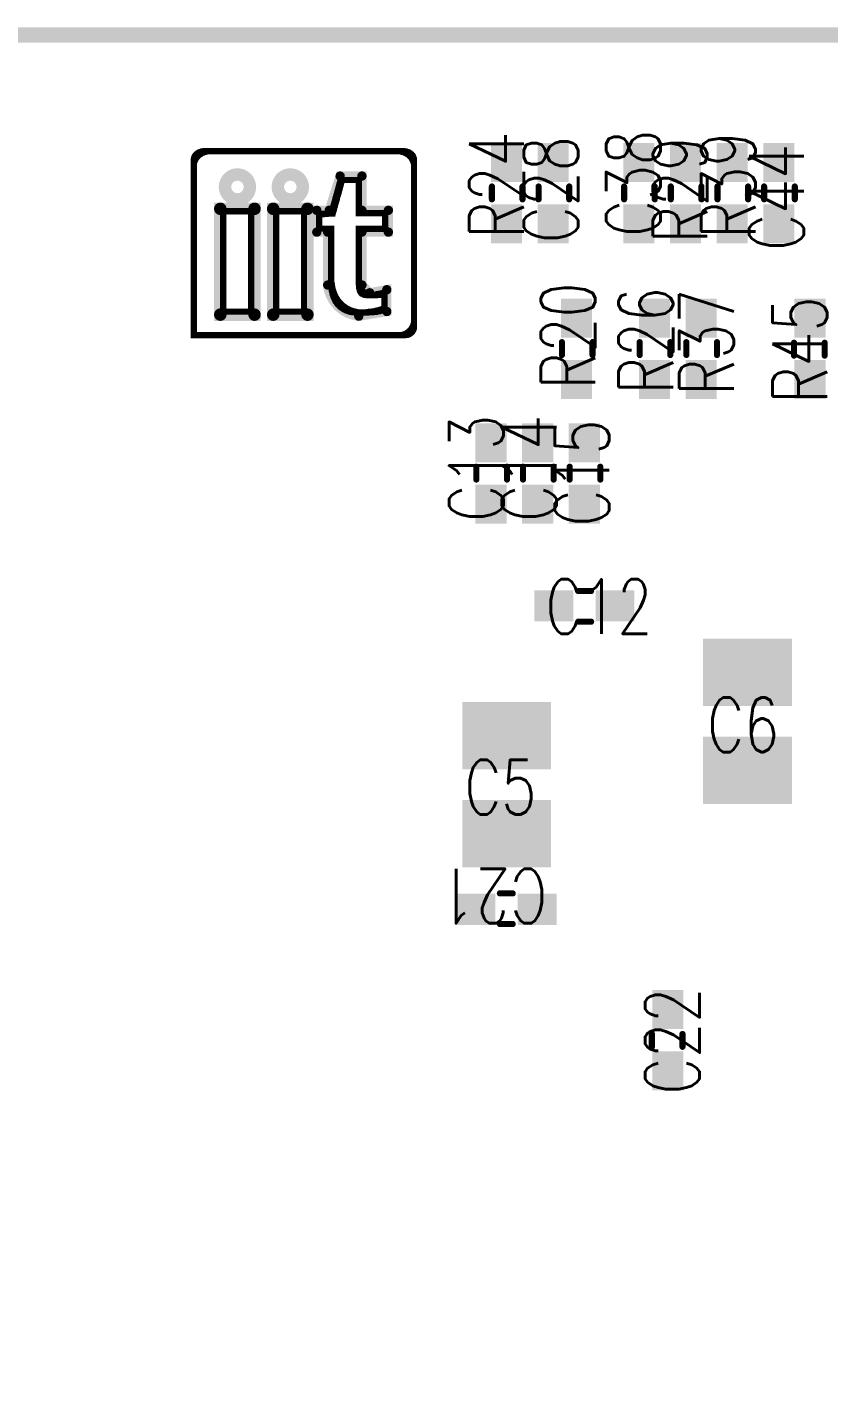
# Model space of a CAD drawing. Extents: x 44.6 to 90.1, y -0.2 to 45.1.
# Drawn here: x 64.27 to 77.35, y 22.94 to 45.13 of the extents above; entities that cross this region are included whole.
import ezdxf

# ---------------------------------------------------------------- set-up
doc = ezdxf.new("R2010")
doc.units = 0
doc.layers.get('0').update_dxf_attribs({"linetype": 'CONTINUOUS'})
for name, color, linetype in [('2D_LINE_25', 112, 'CONTINUOUS'), ('BOARD_OUTLINE_00', 5, 'CONTINUOUS'), ('COPPER_25', 112, 'CONTINUOUS'), ('DRIL_NPLTE_THRU_01', 3, 'CONTINUOUS'), ('DRIL_NPLTE_THRU_02', 23, 'CONTINUOUS'), ('DRIL_NPLTE_THRU_03', 2, 'CONTINUOUS'), ('DRIL_NPLTE_THRU_04', 4, 'CONTINUOUS'), ('DRIL_NPLTE_THRU_05', 43, 'CONTINUOUS'), ('DRIL_NPLTE_THRU_06', 1, 'CONTINUOUS'), ('DRIL_PLTE_THRU_01', 3, 'CONTINUOUS'), ('DRIL_PLTE_THRU_02', 23, 'CONTINUOUS'), ('DRIL_PLTE_THRU_03', 2, 'CONTINUOUS'), ('DRIL_PLTE_THRU_04', 4, 'CONTINUOUS'), ('DRIL_PLTE_THRU_05', 43, 'CONTINUOUS'), ('DRIL_PLTE_THRU_06', 1, 'CONTINUOUS'), ('PADS_BOT', 1, 'CONTINUOUS'), ('PADS_INNER', 3, 'CONTINUOUS'), ('PADS_TOP', 3, 'CONTINUOUS'), ('PART_BOT_2DLINE_00', 2, 'CONTINUOUS'), ('PART_NAME_06', 2, 'CONTINUOUS')]:
    doc.layers.add(name, color=color, linetype=linetype)
doc.styles.add('W0$1524', font='simplex', dxfattribs={"width": 0.75})

# ---------------------------------------------------------------- blocks, each defined once
blk = doc.blocks.new('BOARD_152')
at = {"layer": 'BOARD_OUTLINE_00', "const_width": 0.254}
blk.add_lwpolyline([(13.5, 37.5), (58.5, 37.5), (58.5, 82.5), (13.5, 82.5)], close=True, dxfattribs=at)
blk = doc.blocks.new('SMOOTH_0$1016')
at = {"const_width": 0.0508}
blk.add_lwpolyline([(-0.0254, 0, 1), (0.0254, 0, 1)], format="xyb", close=True, dxfattribs=at)
blk = doc.blocks.new('DRAWING_12')
at = {"layer": '2D_LINE_25', "const_width": 0.102}
blk.add_lwpolyline([(0, 0), (0, -0.003), (-0.014, -0.003), (-0.014, -0.007), (-0.031, -0.007), (-0.031, -0.01), (-0.044, -0.01), (-0.044, -0.013), (-0.054, -0.013), (-0.054, -0.017), (-0.061, -0.017), (-0.061, -0.02), (-0.071, -0.02), (-0.071, -0.023), (-0.077, -0.023), (-0.077, -0.027), (-0.084, -0.027), (-0.084, -0.03), (-0.091, -0.03), (-0.091, -0.033), (-0.094, -0.033), (-0.094, -0.036), (-0.1, -0.036), (-0.1, -0.04), (-0.107, -0.04), (-0.107, -0.043), (-0.11, -0.043), (-0.11, -0.046), (-0.114, -0.046), (-0.114, -0.05), (-0.12, -0.05), (-0.12, -0.053), (-0.124, -0.053), (-0.124, -0.056), (-0.127, -0.056), (-0.127, -0.06), (-0.13, -0.06), (-0.13, -0.063), (-0.134, -0.063), (-0.134, -0.066), (-0.137, -0.066), (-0.137, -0.07), (-0.14, -0.07), (-0.14, -0.073), (-0.143, -0.073), (-0.143, -0.076), (-0.147, -0.076), (-0.147, -0.079), (-0.15, -0.079), (-0.15, -0.083), (-0.153, -0.083), (-0.153, -0.089), (-0.157, -0.089), (-0.157, -0.093), (-0.16, -0.093), (-0.16, -0.099), (-0.163, -0.099), (-0.163, -0.103), (-0.167, -0.103), (-0.167, -0.109), (-0.17, -0.109), (-0.17, -0.116), (-0.173, -0.116), (-0.173, -0.122), (-0.176, -0.122), (-0.176, -0.129), (-0.18, -0.129), (-0.18, -0.139), (-0.183, -0.139), (-0.183, -0.149), (-0.186, -0.149), (-0.186, -0.162), (-0.19, -0.162), (-0.19, -2.848), (-0.186, -2.848), (-0.186, -2.861), (-0.183, -2.861), (-0.183, -2.871), (-0.18, -2.871), (-0.18, -2.881), (-0.176, -2.881), (-0.176, -2.887), (-0.173, -2.887), (-0.173, -2.894), (-0.17, -2.894), (-0.17, -2.901), (-0.167, -2.901), (-0.167, -2.907), (-0.163, -2.907), (-0.163, -2.911), (-0.16, -2.911), (-0.16, -2.917), (-0.157, -2.917), (-0.157, -2.92), (-0.153, -2.92), (-0.153, -2.927), (-0.15, -2.927), (-0.15, -2.93), (-0.147, -2.93), (-0.147, -2.934), (-0.143, -2.934), (-0.143, -2.937), (-0.14, -2.937), (-0.14, -2.94), (-0.137, -2.94), (-0.137, -2.944), (-0.134, -2.944), (-0.134, -2.947), (-0.13, -2.947), (-0.13, -2.95), (-0.127, -2.95), (-0.127, -2.954), (-0.124, -2.954), (-0.124, -2.957), (-0.12, -2.957), (-0.12, -2.96), (-0.114, -2.96), (-0.114, -2.963), (-0.11, -2.963), (-0.11, -2.967), (-0.107, -2.967), (-0.107, -2.97), (-0.1, -2.97), (-0.1, -2.973), (-0.094, -2.973), (-0.094, -2.977), (-0.091, -2.977), (-0.091, -2.98), (-0.084, -2.98), (-0.084, -2.983), (-0.077, -2.983), (-0.077, -2.987), (-0.071, -2.987), (-0.071, -2.99), (-0.061, -2.99), (-0.061, -2.993), (-0.054, -2.993), (-0.054, -2.997), (-0.041, -2.997), (-0.041, -3), (-0.011, -3), (-0.011, -3.003), (3.405, -3.003), (3.405, -0.165), (3.402, -0.165), (3.402, -0.149), (3.399, -0.149), (3.399, -0.139), (3.395, -0.139), (3.395, -0.129), (3.392, -0.129), (3.392, -0.122), (3.389, -0.122), (3.389, -0.116), (3.385, -0.116), (3.385, -0.109), (3.382, -0.109), (3.382, -0.103), (3.379, -0.103), (3.379, -0.099), (3.376, -0.099), (3.376, -0.093), (3.372, -0.093), (3.372, -0.089), (3.369, -0.089), (3.369, -0.086), (3.366, -0.086), (3.366, -0.079), (3.362, -0.079), (3.362, -0.076), (3.359, -0.076), (3.359, -0.073), (3.356, -0.073), (3.356, -0.07), (3.352, -0.07), (3.352, -0.066), (3.349, -0.066), (3.349, -0.063), (3.346, -0.063), (3.346, -0.06), (3.342, -0.06), (3.342, -0.056), (3.339, -0.056), (3.339, -0.053), (3.336, -0.053), (3.336, -0.05), (3.329, -0.05), (3.329, -0.046), (3.326, -0.046), (3.326, -0.043), (3.319, -0.043), (3.319, -0.04), (3.316, -0.04), (3.316, -0.036), (3.309, -0.036), (3.309, -0.033), (3.306, -0.033), (3.306, -0.03), (3.299, -0.03), (3.299, -0.027), (3.293, -0.027), (3.293, -0.023), (3.286, -0.023), (3.286, -0.02), (3.276, -0.02), (3.276, -0.017), (3.27, -0.017), (3.27, -0.013), (3.256, -0.013), (3.256, -0.01), (3.247, -0.01), (3.247, -0.007), (3.23, -0.007), (3.23, -0.003), (3.216, -0.003), (3.216, 0), (0, 0)], dxfattribs=at)
at = {"layer": '2D_LINE_25'}
for p in [(-0.12, -0.05), (-0.114, -0.046), (-0.114, -0.05), (-0.11, -0.043), (-0.11, -0.046), (-0.107, -0.04), (-0.107, -0.043), (-0.1, -0.036), (-0.1, -0.04), (-0.094, -0.033), (-0.094, -0.036), (-0.091, -0.03), (-0.091, -0.033), (-0.084, -0.027), (-0.084, -0.03), (-0.077, -0.023), (-0.077, -0.027), (-0.071, -0.02), (-0.071, -0.023), (-0.061, -0.017), (-0.061, -0.02), (-0.054, -0.013), (-0.054, -0.017), (-0.044, -0.01), (-0.044, -0.013), (-0.031, -0.007), (-0.031, -0.01), (-0.014, -0.003), (-0.014, -0.007), (0, 0), (0, 0), (0, -0.003), (3.216, 0), (3.216, -0.003), (3.23, -0.003), (3.23, -0.007), (3.247, -0.007), (3.247, -0.01), (3.256, -0.01), (3.256, -0.013), (3.27, -0.013), (3.27, -0.017), (3.276, -0.017), (3.276, -0.02), (3.286, -0.02), (3.286, -0.023), (3.293, -0.023), (3.293, -0.027), (3.299, -0.027), (3.299, -0.03), (3.306, -0.03), (3.306, -0.033), (3.309, -0.033), (3.309, -0.036), (3.316, -0.036), (3.316, -0.04), (3.319, -0.04), (3.319, -0.043), (3.326, -0.043), (3.326, -0.046), (3.329, -0.046), (3.329, -0.05), (3.336, -0.05), (-0.19, -0.162), (-0.186, -0.149), (-0.186, -0.162), (-0.183, -0.139), (-0.183, -0.149), (-0.18, -0.129), (-0.18, -0.139), (-0.176, -0.122), (-0.176, -0.129), (-0.173, -0.116), (-0.173, -0.122), (-0.17, -0.109), (-0.17, -0.116), (-0.167, -0.103), (-0.167, -0.109), (-0.163, -0.099), (-0.163, -0.103), (-0.16, -0.093), (-0.16, -0.099), (-0.157, -0.089), (-0.157, -0.093), (-0.153, -0.083), (-0.153, -0.089), (-0.15, -0.079), (-0.15, -0.083), (-0.147, -0.076), (-0.147, -0.079), (-0.143, -0.073), (-0.143, -0.076), (-0.14, -0.07), (-0.14, -0.073), (-0.137, -0.066), (-0.137, -0.07), (-0.134, -0.063), (-0.134, -0.066), (-0.13, -0.06), (-0.13, -0.063), (-0.127, -0.056), (-0.127, -0.06), (-0.124, -0.053), (-0.124, -0.056), (-0.12, -0.053), (3.336, -0.053), (3.339, -0.053), (3.339, -0.056), (3.342, -0.056), (3.342, -0.06), (3.346, -0.06), (3.346, -0.063), (3.349, -0.063), (3.349, -0.066), (3.352, -0.066), (3.352, -0.07), (3.356, -0.07), (3.356, -0.073), (3.359, -0.073), (3.359, -0.076), (3.362, -0.076), (3.362, -0.079), (3.366, -0.079), (3.366, -0.086), (3.369, -0.086), (3.369, -0.089), (3.372, -0.089), (3.372, -0.093), (3.376, -0.093), (3.376, -0.099), (3.379, -0.099), (3.379, -0.103), (3.382, -0.103), (3.382, -0.109), (3.385, -0.109), (3.385, -0.116), (3.389, -0.116), (3.389, -0.122), (3.392, -0.122), (3.392, -0.129), (3.395, -0.129), (3.395, -0.139), (3.399, -0.139), (3.399, -0.149), (3.402, -0.149), (3.402, -0.165), (3.405, -0.165), (-0.19, -2.848), (-0.186, -2.848), (-0.186, -2.861), (-0.183, -2.861), (-0.183, -2.871), (-0.18, -2.871), (-0.18, -2.881), (-0.176, -2.881), (-0.176, -2.887), (-0.173, -2.887), (-0.173, -2.894), (-0.17, -2.894), (-0.17, -2.901), (-0.167, -2.901), (-0.167, -2.907), (-0.163, -2.907), (-0.163, -2.911), (-0.16, -2.911), (-0.16, -2.917), (-0.157, -2.917), (-0.157, -2.92), (-0.153, -2.92), (-0.153, -2.927), (-0.15, -2.927), (-0.15, -2.93), (-0.147, -2.93), (-0.147, -2.934), (-0.143, -2.934), (-0.143, -2.937), (-0.14, -2.937), (-0.14, -2.94), (-0.137, -2.94), (-0.137, -2.944), (-0.134, -2.944), (-0.134, -2.947), (-0.13, -2.947), (-0.13, -2.95), (-0.127, -2.95), (-0.127, -2.954), (-0.124, -2.954), (-0.124, -2.957), (-0.12, -2.957), (-0.12, -2.96), (-0.114, -2.96), (-0.114, -2.963), (-0.11, -2.963), (-0.11, -2.967), (-0.107, -2.967), (-0.107, -2.97), (-0.1, -2.97), (-0.1, -2.973), (-0.094, -2.973), (-0.094, -2.977), (-0.091, -2.977), (-0.091, -2.98), (-0.084, -2.98), (-0.084, -2.983), (-0.077, -2.983), (-0.077, -2.987), (-0.071, -2.987), (-0.071, -2.99), (-0.061, -2.99), (-0.061, -2.993), (-0.054, -2.993), (-0.054, -2.997), (-0.041, -2.997), (-0.041, -3), (-0.011, -3), (-0.011, -3.003), (3.405, -3.003)]:
    blk.add_blockref('SMOOTH_0$1016', p, dxfattribs=at)
blk = doc.blocks.new('DRAWING_13')
at = {"layer": '2D_LINE_25', "const_width": 0.102}
blk.add_lwpolyline([(0, 0), (0, -0.542), (-0.43, -0.542), (-0.43, -0.797), (0, -0.797), (0, -1.67), (-0.003, -1.67), (-0.003, -1.707), (-0.007, -1.707), (-0.007, -1.73), (-0.01, -1.73), (-0.01, -1.743), (-0.013, -1.743), (-0.013, -1.756), (-0.017, -1.756), (-0.017, -1.769), (-0.02, -1.769), (-0.02, -1.779), (-0.023, -1.779), (-0.023, -1.786), (-0.026, -1.786), (-0.026, -1.793), (-0.03, -1.793), (-0.03, -1.799), (-0.033, -1.799), (-0.033, -1.806), (-0.036, -1.806), (-0.036, -1.812), (-0.04, -1.812), (-0.04, -1.816), (-0.043, -1.816), (-0.043, -1.822), (-0.046, -1.822), (-0.046, -1.826), (-0.05, -1.826), (-0.05, -1.829), (-0.053, -1.829), (-0.053, -1.832), (-0.056, -1.832), (-0.056, -1.836), (-0.06, -1.836), (-0.06, -1.839), (-0.063, -1.839), (-0.063, -1.842), (-0.066, -1.842), (-0.066, -1.845), (-0.073, -1.845), (-0.073, -1.849), (-0.076, -1.849), (-0.076, -1.852), (-0.083, -1.852), (-0.083, -1.855), (-0.089, -1.855), (-0.089, -1.859), (-0.096, -1.859), (-0.096, -1.862), (-0.103, -1.862), (-0.103, -1.865), (-0.112, -1.865), (-0.112, -1.869), (-0.126, -1.869), (-0.126, -1.872), (-0.139, -1.872), (-0.139, -1.875), (-0.162, -1.875), (-0.162, -1.879), (-0.261, -1.879), (-0.261, -1.875), (-0.291, -1.875), (-0.291, -1.872), (-0.314, -1.872), (-0.314, -1.869), (-0.331, -1.869), (-0.331, -1.865), (-0.347, -1.865), (-0.347, -1.862), (-0.364, -1.862), (-0.364, -1.859), (-0.377, -1.859), (-0.377, -1.855), (-0.39, -1.855), (-0.39, -1.852), (-0.4, -1.852), (-0.4, -1.849), (-0.413, -1.849), (-0.413, -1.845), (-0.417, -1.845), (-0.417, -2.107), (-0.41, -2.107), (-0.41, -2.11), (-0.403, -2.11), (-0.403, -2.113), (-0.394, -2.113), (-0.394, -2.117), (-0.384, -2.117), (-0.384, -2.12), (-0.374, -2.12), (-0.374, -2.123), (-0.364, -2.123), (-0.364, -2.127), (-0.351, -2.127), (-0.351, -2.13), (-0.337, -2.13), (-0.337, -2.133), (-0.324, -2.133), (-0.324, -2.137), (-0.308, -2.137), (-0.308, -2.14), (-0.291, -2.14), (-0.291, -2.143), (-0.275, -2.143), (-0.275, -2.146), (-0.255, -2.146), (-0.255, -2.15), (-0.228, -2.15), (-0.228, -2.153), (-0.202, -2.153), (-0.202, -2.156), (-0.169, -2.156), (-0.169, -2.16), (-0.122, -2.16), (-0.122, -2.163), (0.03, -2.163), (0.03, -2.16), (0.06, -2.16), (0.06, -2.156), (0.079, -2.156), (0.079, -2.153), (0.096, -2.153), (0.096, -2.15), (0.109, -2.15), (0.109, -2.146), (0.122, -2.146), (0.122, -2.143), (0.132, -2.143), (0.132, -2.14), (0.142, -2.14), (0.142, -2.137), (0.152, -2.137), (0.152, -2.133), (0.162, -2.133), (0.162, -2.13), (0.169, -2.13), (0.169, -2.127), (0.179, -2.127), (0.179, -2.123), (0.185, -2.123), (0.185, -2.12), (0.192, -2.12), (0.192, -2.117), (0.198, -2.117), (0.198, -2.113), (0.205, -2.113), (0.205, -2.11), (0.212, -2.11), (0.212, -2.107), (0.218, -2.107), (0.218, -2.103), (0.225, -2.103), (0.225, -2.1), (0.228, -2.1), (0.228, -2.097), (0.235, -2.097), (0.235, -2.094), (0.238, -2.094), (0.238, -2.09), (0.245, -2.09), (0.245, -2.087), (0.248, -2.087), (0.248, -2.084), (0.255, -2.084), (0.255, -2.08), (0.258, -2.08), (0.258, -2.077), (0.265, -2.077), (0.265, -2.074), (0.268, -2.074), (0.268, -2.07), (0.271, -2.07), (0.271, -2.067), (0.275, -2.067), (0.275, -2.064), (0.281, -2.064), (0.281, -2.06), (0.284, -2.06), (0.284, -2.057), (0.288, -2.057), (0.288, -2.054), (0.291, -2.054), (0.291, -2.051), (0.294, -2.051), (0.294, -2.047), (0.298, -2.047), (0.298, -2.044), (0.301, -2.044), (0.301, -2.041), (0.304, -2.041), (0.304, -2.037), (0.308, -2.037), (0.308, -2.034), (0.311, -2.034), (0.311, -2.031), (0.314, -2.031), (0.314, -2.027), (0.318, -2.027), (0.318, -2.024), (0.321, -2.024), (0.321, -2.021), (0.324, -2.021), (0.324, -2.017), (0.327, -2.017), (0.327, -2.014), (0.331, -2.014), (0.331, -2.011), (0.334, -2.011), (0.334, -2.008), (0.337, -2.008), (0.337, -2.001), (0.341, -2.001), (0.341, -1.998), (0.344, -1.998), (0.344, -1.994), (0.347, -1.994), (0.347, -1.988), (0.351, -1.988), (0.351, -1.984), (0.354, -1.984), (0.354, -1.981), (0.357, -1.981), (0.357, -1.974), (0.36, -1.974), (0.36, -1.971), (0.364, -1.971), (0.364, -1.965), (0.367, -1.965), (0.367, -1.961), (0.37, -1.961), (0.37, -1.955), (0.374, -1.955), (0.374, -1.948), (0.377, -1.948), (0.377, -1.945), (0.38, -1.945), (0.38, -1.938), (0.384, -1.938), (0.384, -1.931), (0.387, -1.931), (0.387, -1.925), (0.39, -1.925), (0.39, -1.918), (0.394, -1.918), (0.394, -1.912), (0.397, -1.912), (0.397, -1.905), (0.4, -1.905), (0.4, -1.895), (0.403, -1.895), (0.403, -1.888), (0.407, -1.888), (0.407, -1.882), (0.41, -1.882), (0.41, -1.872), (0.413, -1.872), (0.413, -1.862), (0.417, -1.862), (0.417, -1.852), (0.42, -1.852), (0.42, -1.842), (0.423, -1.842), (0.423, -1.832), (0.427, -1.832), (0.427, -1.819), (0.43, -1.819), (0.43, -1.806), (0.433, -1.806), (0.433, -1.793), (0.437, -1.793), (0.437, -1.776), (0.44, -1.776), (0.44, -1.759), (0.443, -1.759), (0.443, -1.74), (0.446, -1.74), (0.446, -1.713), (0.45, -1.713), (0.45, -1.677), (0.453, -1.677), (0.453, -0.794), (0.648, -0.794), (0.648, -0.556), (0.605, -0.556), (0.605, -0.552), (0.546, -0.552), (0.546, -0.549), (0.483, -0.549), (0.483, -0.546), (0.437, -0.546), (0.437, -0.539), (0.433, -0.539), (0.433, -0.526), (0.43, -0.526), (0.43, -0.513), (0.427, -0.513), (0.427, -0.503), (0.423, -0.503), (0.423, -0.489), (0.42, -0.489), (0.42, -0.48), (0.417, -0.48), (0.417, -0.466), (0.413, -0.466), (0.413, -0.453), (0.41, -0.453), (0.41, -0.443), (0.407, -0.443), (0.407, -0.43), (0.403, -0.43), (0.403, -0.42), (0.4, -0.42), (0.4, -0.407), (0.397, -0.407), (0.397, -0.394), (0.394, -0.394), (0.394, -0.384), (0.39, -0.384), (0.39, -0.37), (0.387, -0.37), (0.387, -0.36), (0.384, -0.36), (0.384, -0.347), (0.38, -0.347), (0.38, -0.334), (0.377, -0.334), (0.377, -0.324), (0.374, -0.324), (0.374, -0.311), (0.37, -0.311), (0.37, -0.301), (0.367, -0.301), (0.367, -0.288), (0.364, -0.288), (0.364, -0.275), (0.36, -0.275), (0.36, -0.265), (0.357, -0.265), (0.357, -0.251), (0.354, -0.251), (0.354, -0.241), (0.351, -0.241), (0.351, -0.228), (0.347, -0.228), (0.347, -0.215), (0.344, -0.215), (0.344, -0.205), (0.341, -0.205), (0.341, -0.192), (0.337, -0.192), (0.337, -0.182), (0.334, -0.182), (0.334, -0.169), (0.331, -0.169), (0.331, -0.155), (0.327, -0.155), (0.327, -0.146), (0.324, -0.146), (0.324, -0.132), (0.321, -0.132), (0.321, -0.122), (0.318, -0.122), (0.318, -0.109), (0.314, -0.109), (0.314, -0.096), (0.311, -0.096), (0.311, -0.086), (0.308, -0.086), (0.308, -0.073), (0.304, -0.073), (0.304, -0.06), (0.301, -0.06), (0.301, -0.05), (0.298, -0.05), (0.298, -0.036), (0.294, -0.036), (0.294, -0.026), (0.291, -0.026), (0.291, -0.013), (0.288, -0.013), (0.288, 0), (0, 0)], dxfattribs=at)
at = {"layer": '2D_LINE_25'}
for p in [(0, 0), (0, 0), (0.288, 0), (0.288, -0.013), (0.291, -0.013), (0.291, -0.026), (0.294, -0.026), (0.294, -0.036), (0.298, -0.036), (0.298, -0.05), (0.301, -0.05), (0.301, -0.06), (0.304, -0.06), (0.304, -0.073), (0.308, -0.073), (0.308, -0.086), (0.311, -0.086), (0.311, -0.096), (0.314, -0.096), (0.314, -0.109), (0.318, -0.109), (0.318, -0.122), (0.321, -0.122), (0.321, -0.132), (0.324, -0.132), (0.324, -0.146), (0.327, -0.146), (0.327, -0.155), (0.331, -0.155), (0.331, -0.169), (0.334, -0.169), (0.334, -0.182), (0.337, -0.182), (0.337, -0.192), (0.341, -0.192), (0.341, -0.205), (0.344, -0.205), (0.344, -0.215), (0.347, -0.215), (0.347, -0.228), (0.351, -0.228), (0.351, -0.241), (0.354, -0.241), (0.354, -0.251), (0.357, -0.251), (0.357, -0.265), (0.36, -0.265), (0.36, -0.275), (0.364, -0.275), (0.364, -0.288), (0.367, -0.288), (0.367, -0.301), (0.37, -0.301), (0.37, -0.311), (0.374, -0.311), (0.374, -0.324), (0.377, -0.324), (0.377, -0.334), (0.38, -0.334), (0.38, -0.347), (0.384, -0.347), (0.384, -0.36), (0.387, -0.36), (0.387, -0.37), (0.39, -0.37), (0.39, -0.384), (0.394, -0.384), (0.394, -0.394), (0.397, -0.394), (0.397, -0.407), (0.4, -0.407), (0.4, -0.42), (0.403, -0.42), (0.403, -0.43), (0.407, -0.43), (0.407, -0.443), (0.41, -0.443), (0.41, -0.453), (0.413, -0.453), (0.413, -0.466), (0.417, -0.466), (0.417, -0.48), (0.42, -0.48), (0.42, -0.489), (0.423, -0.489), (-0.43, -0.542), (0, -0.542), (0.423, -0.503), (0.427, -0.503), (0.427, -0.513), (0.43, -0.513), (0.43, -0.526), (0.433, -0.526), (0.433, -0.539), (0.437, -0.539), (0.437, -0.546), (0.483, -0.546), (0.483, -0.549), (0.546, -0.549), (0.546, -0.552), (0.605, -0.552), (0.605, -0.556), (0.648, -0.556), (-0.43, -0.797), (0, -0.797), (0.453, -0.794), (0.648, -0.794), (-0.046, -1.822), (-0.043, -1.816), (-0.043, -1.822), (-0.04, -1.812), (-0.04, -1.816), (-0.036, -1.806), (-0.036, -1.812), (-0.033, -1.799), (-0.033, -1.806), (-0.03, -1.793), (-0.03, -1.799), (-0.026, -1.786), (-0.026, -1.793), (-0.023, -1.779), (-0.023, -1.786), (-0.02, -1.769), (-0.02, -1.779), (-0.017, -1.756), (-0.017, -1.769), (-0.013, -1.743), (-0.013, -1.756), (-0.01, -1.73), (-0.01, -1.743), (-0.007, -1.707), (-0.007, -1.73), (-0.003, -1.67), (-0.003, -1.707), (0, -1.67), (0.427, -1.819), (0.43, -1.806), (0.43, -1.819), (0.433, -1.793), (0.433, -1.806), (0.437, -1.776), (0.437, -1.793), (0.44, -1.759), (0.44, -1.776), (0.443, -1.74), (0.443, -1.759), (0.446, -1.713), (0.446, -1.74), (0.45, -1.677), (0.45, -1.713), (0.453, -1.677), (-0.417, -1.845), (-0.413, -1.845), (-0.413, -1.849), (-0.4, -1.849), (-0.4, -1.852), (-0.39, -1.852), (-0.39, -1.855), (-0.377, -1.855), (-0.377, -1.859), (-0.364, -1.859), (-0.364, -1.862), (-0.347, -1.862), (-0.347, -1.865), (-0.331, -1.865), (-0.331, -1.869), (-0.314, -1.869), (-0.314, -1.872), (-0.291, -1.872), (-0.291, -1.875), (-0.261, -1.875), (-0.261, -1.879), (-0.162, -1.875), (-0.162, -1.879), (-0.139, -1.872), (-0.139, -1.875), (-0.126, -1.869), (-0.126, -1.872), (-0.112, -1.865), (-0.112, -1.869), (-0.103, -1.862), (-0.103, -1.865), (-0.096, -1.859), (-0.096, -1.862), (-0.089, -1.855), (-0.089, -1.859), (-0.083, -1.852), (-0.083, -1.855), (-0.076, -1.849), (-0.076, -1.852), (-0.073, -1.845), (-0.073, -1.849), (-0.066, -1.842), (-0.066, -1.845), (-0.063, -1.839), (-0.063, -1.842), (-0.06, -1.836), (-0.06, -1.839), (-0.056, -1.832), (-0.056, -1.836), (-0.053, -1.829), (-0.053, -1.832), (-0.05, -1.826), (-0.05, -1.829), (-0.046, -1.826), (0.294, -2.047), (0.298, -2.044), (0.298, -2.047), (0.301, -2.041), (0.301, -2.044), (0.304, -2.037), (0.304, -2.041), (0.308, -2.034), (0.308, -2.037), (0.311, -2.031), (0.311, -2.034), (0.314, -2.027), (0.314, -2.031), (0.318, -2.024), (0.318, -2.027), (0.321, -2.021), (0.321, -2.024), (0.324, -2.017), (0.324, -2.021), (0.327, -2.014), (0.327, -2.017), (0.331, -2.011), (0.331, -2.014), (0.334, -2.008), (0.334, -2.011), (0.337, -2.001), (0.337, -2.008), (0.341, -1.998), (0.341, -2.001), (0.344, -1.994), (0.344, -1.998), (0.347, -1.988), (0.347, -1.994), (0.351, -1.984), (0.351, -1.988), (0.354, -1.981), (0.354, -1.984), (0.357, -1.974), (0.357, -1.981), (0.36, -1.971), (0.36, -1.974), (0.364, -1.965), (0.364, -1.971), (0.367, -1.961), (0.367, -1.965), (0.37, -1.955), (0.37, -1.961), (0.374, -1.948), (0.374, -1.955), (0.377, -1.945), (0.377, -1.948), (0.38, -1.938), (0.38, -1.945), (0.384, -1.931), (0.384, -1.938), (0.387, -1.925), (0.387, -1.931), (0.39, -1.918), (0.39, -1.925), (0.394, -1.912), (0.394, -1.918), (0.397, -1.905), (0.397, -1.912), (0.4, -1.895), (0.4, -1.905), (0.403, -1.888), (0.403, -1.895), (0.407, -1.882), (0.407, -1.888), (0.41, -1.872), (0.41, -1.882), (0.413, -1.862), (0.413, -1.872), (0.417, -1.852), (0.417, -1.862), (0.42, -1.842), (0.42, -1.852), (0.423, -1.832), (0.423, -1.842), (0.427, -1.832), (-0.417, -2.107), (-0.41, -2.107), (-0.41, -2.11), (-0.403, -2.11), (-0.403, -2.113), (-0.394, -2.113), (-0.394, -2.117), (-0.384, -2.117), (-0.384, -2.12), (-0.374, -2.12), (-0.374, -2.123), (-0.364, -2.123), (-0.364, -2.127), (-0.351, -2.127), (-0.351, -2.13), (-0.337, -2.13), (-0.337, -2.133), (-0.324, -2.133), (-0.324, -2.137), (-0.308, -2.137), (-0.308, -2.14), (-0.291, -2.14), (-0.291, -2.143), (-0.275, -2.143), (-0.275, -2.146), (-0.255, -2.146), (-0.255, -2.15), (-0.228, -2.15), (-0.228, -2.153), (-0.202, -2.153), (-0.202, -2.156), (-0.169, -2.156), (-0.169, -2.16), (-0.122, -2.16), (-0.122, -2.163), (0.03, -2.16), (0.03, -2.163), (0.06, -2.156), (0.06, -2.16), (0.079, -2.153), (0.079, -2.156), (0.096, -2.15), (0.096, -2.153), (0.109, -2.146), (0.109, -2.15), (0.122, -2.143), (0.122, -2.146), (0.132, -2.14), (0.132, -2.143), (0.142, -2.137), (0.142, -2.14), (0.152, -2.133), (0.152, -2.137), (0.162, -2.13), (0.162, -2.133), (0.169, -2.127), (0.169, -2.13), (0.179, -2.123), (0.179, -2.127), (0.185, -2.12), (0.185, -2.123), (0.192, -2.117), (0.192, -2.12), (0.198, -2.113), (0.198, -2.117), (0.205, -2.11), (0.205, -2.113), (0.212, -2.107), (0.212, -2.11), (0.218, -2.103), (0.218, -2.107), (0.225, -2.1), (0.225, -2.103), (0.228, -2.097), (0.228, -2.1), (0.235, -2.094), (0.235, -2.097), (0.238, -2.09), (0.238, -2.094), (0.245, -2.087), (0.245, -2.09), (0.248, -2.084), (0.248, -2.087), (0.255, -2.08), (0.255, -2.084), (0.258, -2.077), (0.258, -2.08), (0.265, -2.074), (0.265, -2.077), (0.268, -2.07), (0.268, -2.074), (0.271, -2.067), (0.271, -2.07), (0.275, -2.064), (0.275, -2.067), (0.281, -2.06), (0.281, -2.064), (0.284, -2.057), (0.284, -2.06), (0.288, -2.054), (0.288, -2.057), (0.291, -2.051), (0.291, -2.054), (0.294, -2.051)]:
    blk.add_blockref('SMOOTH_0$1016', p, dxfattribs=at)
blk = doc.blocks.new('DRAWING_14')
at = {"layer": '2D_LINE_25', "const_width": 0.102}
blk.add_lwpolyline([(0, 0), (0, -1.64), (0.456, -1.64), (0.456, 0), (0, 0)], dxfattribs=at)
at = {"layer": '2D_LINE_25'}
for p in [(0, 0), (0, 0), (0.456, 0), (0, -1.64), (0.456, -1.64)]:
    blk.add_blockref('SMOOTH_0$1016', p, dxfattribs=at)
blk = doc.blocks.new('DRAWING_15')
at = {"layer": '2D_LINE_25', "const_width": 0.102}
blk.add_lwpolyline([(0, 0), (0, -1.64), (0.456, -1.64), (0.456, 0), (0, 0)], dxfattribs=at)
at = {"layer": '2D_LINE_25'}
for p in [(0, 0), (0, 0), (0.456, 0), (0, -1.64), (0.456, -1.64)]:
    blk.add_blockref('SMOOTH_0$1016', p, dxfattribs=at)
blk = doc.blocks.new('COPPER_16')
at = {"layer": 'COPPER_25', "const_width": 0.2032}
blk.add_lwpolyline([(-0.2032, 0, 1), (0.2032, 0, 1)], format="xyb", close=True, dxfattribs=at)
blk = doc.blocks.new('COPPER_17')
at = {"layer": 'COPPER_25', "const_width": 0.2032}
blk.add_lwpolyline([(-0.2032, 0, 1), (0.2032, 0, 1)], format="xyb", close=True, dxfattribs=at)
blk = doc.blocks.new('SMOOTH_0$2032')
at = {"const_width": 0.1016}
blk.add_lwpolyline([(-0.0508, 0, 1), (0.0508, 0, 1)], format="xyb", close=True, dxfattribs=at)
blk = doc.blocks.new('COPPER_18')
at = {"layer": 'COPPER_25', "const_width": 0.2032}
blk.add_lwpolyline([(-0.0508, 0.0508), (0.508, 0.0508), (0.508, -1.6764), (-0.0508, -1.6764)], close=True, dxfattribs=at)
at = {"layer": 'COPPER_25'}
for p in [(-0.0508, 0.0508), (0.508, 0.0508), (-0.0508, -1.6764), (0.508, -1.6764)]:
    blk.add_blockref('SMOOTH_0$2032', p, dxfattribs=at)
blk = doc.blocks.new('COPPER_19')
at = {"layer": 'COPPER_25', "const_width": 0.2032}
blk.add_lwpolyline([(-0.0508, 0.0508), (0.508, 0.0508), (0.508, -1.6764), (-0.0508, -1.6764)], close=True, dxfattribs=at)
at = {"layer": 'COPPER_25'}
for p in [(-0.0508, 0.0508), (0.508, 0.0508), (-0.0508, -1.6764), (0.508, -1.6764)]:
    blk.add_blockref('SMOOTH_0$2032', p, dxfattribs=at)
blk = doc.blocks.new('SMOOTH_0$1524')
at = {"const_width": 0.0762}
blk.add_lwpolyline([(-0.0381, 0, 1), (0.0381, 0, 1)], format="xyb", close=True, dxfattribs=at)
blk = doc.blocks.new('COPPER_20')
at = {"layer": 'COPPER_25', "const_width": 0.1524}
blk.add_lwpolyline([(0, 0), (-0.4318, 0), (-0.4318, -0.3556), (0, -0.3556), (0, -1.2192), (-0.127, -1.3462), (-0.4064, -1.2954), (-0.4064, -1.651), (0.0508, -1.7272, 0.3570676), (0.5588, -1.2192), (0.5588, -0.3556), (0.7366, -0.3556), (0.7366, 0), (0.5334, 0), (0.3556, 0.5588), (0, 0.5588)], format="xyb", close=True, dxfattribs=at)
at = {"layer": 'COPPER_25'}
for p in [(0, 0.5588), (0.3556, 0.5588), (-0.4318, 0), (0, 0), (0.5334, 0), (0.7366, 0), (-0.4318, -0.3556), (0, -0.3556), (0.5588, -0.3556), (0.7366, -0.3556), (-0.4064, -1.2954), (-0.127, -1.3462), (0, -1.2192), (0.5588, -1.2192), (-0.4064, -1.651), (0.0508, -1.7272)]:
    blk.add_blockref('SMOOTH_0$1524', p, dxfattribs=at)
blk = doc.blocks.new('SMOOTH_0$1')
at = {"const_width": 0.05}
blk.add_lwpolyline([(-0.025, 0, 1), (0.025, 0, 1)], format="xyb", close=True, dxfattribs=at)
blk = doc.blocks.new('PART_BODY_BOT_22')
at = {"layer": 'PART_BOT_2DLINE_00', "const_width": 0.1}
for points in [[(0.1, 0.26), (-0.11, 0.26)], [(0.1, -0.24), (-0.11, -0.24)]]:
    blk.add_lwpolyline(points, dxfattribs=at)
at = {"layer": 'PART_BOT_2DLINE_00'}
for p in [(-0.11, 0.26), (0.1, 0.26), (-0.11, -0.24), (0.1, -0.24)]:
    blk.add_blockref('SMOOTH_0$1', p, dxfattribs=at)
blk = doc.blocks.new('DRIL_HOLE_0')
blk.add_lwpolyline([(0, 0, 1), (0, 0, 1)], format="xyb", close=True)
blk = doc.blocks.new('PAD_0')
blk.add_lwpolyline([(0, 0, 1), (0, 0, 1)], format="xyb", close=True)
blk = doc.blocks.new('PAD_1')
at = {"const_width": 0.508}
blk.add_lwpolyline([(-0.3175, 0), (0.3175, 0)], dxfattribs=at)
blk = doc.blocks.new('STK_BOT_6')
at = {"layer": 'DRIL_PLTE_THRU_01'}
blk.add_blockref('DRIL_HOLE_0', (0, 0), dxfattribs=at)
at = {"layer": 'DRIL_PLTE_THRU_02'}
blk.add_blockref('DRIL_HOLE_0', (0, 0), dxfattribs=at)
at = {"layer": 'DRIL_PLTE_THRU_03'}
blk.add_blockref('DRIL_HOLE_0', (0, 0), dxfattribs=at)
at = {"layer": 'DRIL_PLTE_THRU_04'}
blk.add_blockref('DRIL_HOLE_0', (0, 0), dxfattribs=at)
at = {"layer": 'DRIL_PLTE_THRU_05'}
blk.add_blockref('DRIL_HOLE_0', (0, 0), dxfattribs=at)
at = {"layer": 'DRIL_PLTE_THRU_06'}
blk.add_blockref('DRIL_HOLE_0', (0, 0), dxfattribs=at)
at = {"layer": 'PADS_BOT'}
blk.add_blockref('PAD_1', (0, 0), dxfattribs=at)
at = {"layer": 'PADS_INNER'}
blk.add_blockref('PAD_0', (0, 0), dxfattribs=at)
at = {"layer": 'PADS_TOP'}
blk.add_blockref('PAD_0', (0, 0), dxfattribs=at)
blk = doc.blocks.new('SYM_BOT_2')
for name, p in [('STK_BOT_6', (-0.5, 0)), ('PART_BODY_BOT_22', (0, 0)), ('STK_BOT_6', (0.5, 0))]:
    blk.add_blockref(name, p)
blk = doc.blocks.new('PART_BOT_3')
blk.add_blockref('SYM_BOT_2', (0, 0))
at = {"layer": 'PART_NAME_06', "style": 'W0$1524', "width": 0.75}
blk.add_text('C12', height=0.889, rotation=180, dxfattribs=at).set_placement((0.635, 0.457))
blk = doc.blocks.new('PART_BOT_4')
blk.add_blockref('SYM_BOT_2', (0, 0))
at = {"layer": 'PART_NAME_06', "style": 'W0$1524', "width": 0.75}
blk.add_text('C13', height=0.889, rotation=180, dxfattribs=at).set_placement((0.7874, 0.2032))
blk = doc.blocks.new('PART_BOT_5')
blk.add_blockref('SYM_BOT_2', (0, 0))
at = {"layer": 'PART_NAME_06', "style": 'W0$1524', "width": 0.75}
blk.add_text('C14', height=0.889, rotation=180, dxfattribs=at).set_placement((0.7874, 0.3048))
blk = doc.blocks.new('PART_BOT_6')
blk.add_blockref('SYM_BOT_2', (0, 0))
at = {"layer": 'PART_NAME_06', "style": 'W0$1524', "width": 0.75}
blk.add_text('C15', height=0.889, rotation=180, dxfattribs=at).set_placement((0.8636, 0.4064))
blk = doc.blocks.new('PART_BOT_13')
blk.add_blockref('SYM_BOT_2', (0, 0))
at = {"layer": 'PART_NAME_06', "style": 'W0$1524', "width": 0.75}
blk.add_text('C21', height=0.889, rotation=180, dxfattribs=at).set_placement((0.66, 0.66))
blk = doc.blocks.new('PART_BOT_14')
blk.add_blockref('SYM_BOT_2', (0, 0))
at = {"layer": 'PART_NAME_06', "style": 'W0$1524', "width": 0.75}
blk.add_text('C22', height=0.889, dxfattribs=at).set_placement((-0.8886, -0.5176))
blk = doc.blocks.new('PART_BOT_20')
blk.add_blockref('SYM_BOT_2', (0, 0))
at = {"layer": 'PART_NAME_06', "style": 'W0$1524', "width": 0.75}
blk.add_text('C28', height=0.889, rotation=180, dxfattribs=at).set_placement((0.8128, 0.4064))
blk = doc.blocks.new('PART_BOT_31')
blk.add_blockref('SYM_BOT_2', (0, 0))
at = {"layer": 'PART_NAME_06', "style": 'W0$1524', "width": 0.75}
blk.add_text('C38', height=0.889, rotation=180, dxfattribs=at).set_placement((0.7112, 0.3556))
blk = doc.blocks.new('PART_BOT_38')
blk.add_blockref('SYM_BOT_2', (0, 0))
at = {"layer": 'PART_NAME_06', "style": 'W0$1524', "width": 0.75}
blk.add_text('C44', height=0.889, rotation=180, dxfattribs=at).set_placement((0.9398, 0.4064))
blk = doc.blocks.new('PAD_2')
at = {"const_width": 1.1}
blk.add_lwpolyline([(-0.725, 0), (0.725, 0)], dxfattribs=at)
blk = doc.blocks.new('STK_BOT_8')
at = {"layer": 'DRIL_NPLTE_THRU_01'}
blk.add_blockref('DRIL_HOLE_0', (0, 0), dxfattribs=at)
at = {"layer": 'DRIL_NPLTE_THRU_02'}
blk.add_blockref('DRIL_HOLE_0', (0, 0), dxfattribs=at)
at = {"layer": 'DRIL_NPLTE_THRU_03'}
blk.add_blockref('DRIL_HOLE_0', (0, 0), dxfattribs=at)
at = {"layer": 'DRIL_NPLTE_THRU_04'}
blk.add_blockref('DRIL_HOLE_0', (0, 0), dxfattribs=at)
at = {"layer": 'DRIL_NPLTE_THRU_05'}
blk.add_blockref('DRIL_HOLE_0', (0, 0), dxfattribs=at)
at = {"layer": 'DRIL_NPLTE_THRU_06'}
blk.add_blockref('DRIL_HOLE_0', (0, 0), dxfattribs=at)
at = {"layer": 'PADS_BOT', "rotation": 90}
blk.add_blockref('PAD_2', (0, 0), dxfattribs=at)
at = {"layer": 'PADS_INNER'}
blk.add_blockref('PAD_0', (0, 0), dxfattribs=at)
at = {"layer": 'PADS_TOP'}
blk.add_blockref('PAD_0', (0, 0), dxfattribs=at)
blk = doc.blocks.new('SYM_BOT_4')
for p in [(-0.8, 0), (0.8, 0)]:
    blk.add_blockref('STK_BOT_8', p)
blk = doc.blocks.new('PART_BOT_44')
blk.add_blockref('SYM_BOT_4', (0, 0))
at = {"layer": 'PART_NAME_06', "style": 'W0$1524', "width": 0.75}
blk.add_text('C5', height=0.889, rotation=90, dxfattribs=at).set_placement((0.483, -0.686))
blk = doc.blocks.new('PART_BOT_55')
blk.add_blockref('SYM_BOT_4', (0, 0))
at = {"layer": 'PART_NAME_06', "style": 'W0$1524', "width": 0.75}
blk.add_text('C6', height=0.889, rotation=90, dxfattribs=at).set_placement((0.501, -0.655))
blk = doc.blocks.new('PART_BOT_158')
blk.add_blockref('SYM_BOT_2', (0, 0))
at = {"layer": 'PART_NAME_06', "style": 'W0$1524', "width": 0.75}
blk.add_text('R20', height=0.889, rotation=180, dxfattribs=at).set_placement((0.66, 0.305))
blk = doc.blocks.new('PART_BOT_162')
blk.add_blockref('SYM_BOT_2', (0, 0))
at = {"layer": 'PART_NAME_06', "style": 'W0$1524', "width": 0.75}
blk.add_text('R24', height=0.889, rotation=180, dxfattribs=at).set_placement((0.7366, 0.2794))
blk = doc.blocks.new('PART_BOT_164')
blk.add_blockref('SYM_BOT_2', (0, 0))
at = {"layer": 'PART_NAME_06', "style": 'W0$1524', "width": 0.75}
blk.add_text('R26', height=0.889, rotation=180, dxfattribs=at).set_placement((0.7366, 0.3048))
blk = doc.blocks.new('PART_BOT_167')
blk.add_blockref('SYM_BOT_2', (0, 0))
at = {"layer": 'PART_NAME_06', "style": 'W0$1524', "width": 0.75}
blk.add_text('R29', height=0.889, rotation=180, dxfattribs=at).set_placement((0.8128, 0.3556))
blk = doc.blocks.new('PART_BOT_176')
blk.add_blockref('SYM_BOT_2', (0, 0))
at = {"layer": 'PART_NAME_06', "style": 'W0$1524', "width": 0.75}
blk.add_text('R37', height=0.889, rotation=180, dxfattribs=at).set_placement((0.762, 0.533))
blk = doc.blocks.new('PART_BOT_178')
blk.add_blockref('SYM_BOT_2', (0, 0))
at = {"layer": 'PART_NAME_06', "style": 'W0$1524', "width": 0.75}
blk.add_text('R39', height=0.889, rotation=180, dxfattribs=at).set_placement((0.7366, 0.381))
blk = doc.blocks.new('PART_BOT_185')
blk.add_blockref('SYM_BOT_2', (0, 0))
at = {"layer": 'PART_NAME_06', "style": 'W0$1524', "width": 0.75}
blk.add_text('R45', height=0.889, dxfattribs=at).set_placement((-0.889, -0.2794))

msp = doc.modelspace()

# ---------------------------------------------------------------- block references
at = {"xscale": -1}
for name, p in [('BOARD_152', (103.5, -37.5)), ('DRAWING_12', (70.391, 43.104)), ('COPPER_16', (67.699, 42.52)), ('COPPER_17', (68.562, 42.52)), ('COPPER_20', (69.731, 42.139)), ('DRAWING_13', (69.681, 42.634)), ('COPPER_18', (67.927, 42.113)), ('DRAWING_14', (67.922, 42.125)), ('COPPER_19', (68.791, 42.113)), ('DRAWING_15', (68.785, 42.125))]:
    msp.add_blockref(name, p, dxfattribs=at)
for name, p, rotation in [('PART_BOT_162', (72.093, 42.418), 270), ('PART_BOT_20', (72.855, 42.418), 270), ('PART_BOT_31', (74.252, 42.418), 270), ('PART_BOT_167', (75.014, 42.418), 270), ('PART_BOT_178', (75.776, 42.418), 270), ('PART_BOT_38', (76.538, 42.418), 270), ('PART_BOT_158', (73.236, 39.878), 270), ('PART_BOT_164', (74.506, 39.878), 270), ('PART_BOT_176', (75.268, 39.878), 270), ('PART_BOT_185', (77.046, 39.878), 90), ('PART_BOT_4', (71.839, 37.846), 270), ('PART_BOT_5', (72.601, 37.846), 270), ('PART_BOT_6', (73.363, 37.846), 270), ('PART_BOT_3', (73.363, 35.687), 180), ('PART_BOT_55', (76.025, 33.8), 270), ('PART_BOT_44', (72.093, 32.766), 270), ('PART_BOT_14', (74.725, 28.6), 90)]:
    msp.add_blockref(name, p, dxfattribs=dict(rotation=rotation))
msp.add_blockref('PART_BOT_13', (72.093, 30.734))

doc.saveas('drawing.dxf')
